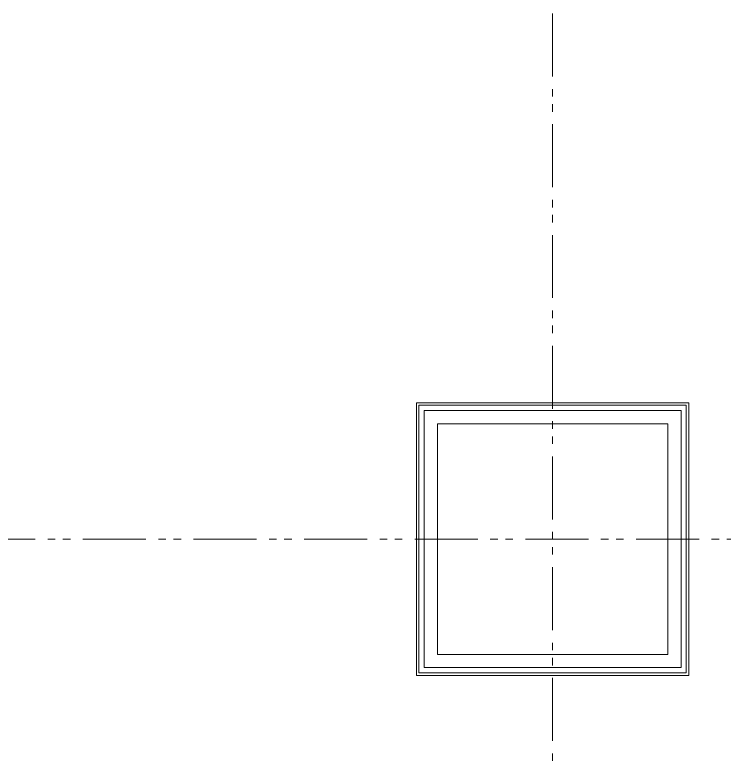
# Model space of a CAD drawing. Units: millimetres at full size. Extents: x -12803 to 120774, y -9413 to 101127.
# Drawn here: x 107991 to 109684, y 11034 to 12801 of the extents above; entities that cross this region are included whole.
import ezdxf

# ---------------------------------------------------------------- set-up
doc = ezdxf.new("R2010")
doc.units = ezdxf.units.MM
doc.header["$LTSCALE"] = 30
doc.linetypes.add('DOUBLE_CHAIN1', pattern=[8.8, 5, -1, 0.6, -0.6, 0.6, -1])
doc.layers.add('0-0_NoName', color=7, linetype='Continuous')
for name, color, linetype, lineweight in [('2-0_通芯', 7, 'DOUBLE_CHAIN1', 15), ('2-1_躯体', 7, 'Continuous', 15), ('2-3_間仕切り', 7, 'Continuous', 15)]:
    doc.layers.add(name, color=color, linetype=linetype, lineweight=lineweight)

# ---------------------------------------------------------------- blocks, each defined once
blk = doc.blocks.new('グループ部品-732')
at = {"layer": '2-0_通芯'}
blk.add_line((74361.66, 11551.41), (120774.36, 11551.41), dxfattribs=at)
at = {"layer": '2-1_躯体'}
for p, q in [((108999.36, 11826.41), (109549.36, 11826.41)), ((108999.36, 11826.41), (108999.36, 11276.41)), ((109549.36, 11826.41), (109549.36, 11276.41)), ((108999.36, 11276.41), (109549.36, 11276.41))]:
    blk.add_line(p, q, dxfattribs=at)
at = {"layer": '2-3_間仕切り'}
for p, q in [((108955.36, 11870.41), (108955.36, 11232.41)), ((108955.36, 11232.41), (109593.36, 11232.41))]:
    blk.add_line(p, q, dxfattribs=at)
for points in [[(108949.36, 11876.41), (109599.36, 11876.41), (109599.36, 11226.41)], [(108949.36, 11876.41), (108949.36, 11226.41), (109599.36, 11226.41)], [(108955.36, 11870.41), (109593.36, 11870.41), (109593.36, 11232.41)], [(108967.86, 11857.91), (109580.86, 11857.91), (109580.86, 11244.91)], [(108967.86, 11857.91), (108967.86, 11244.91), (109580.86, 11244.91)]]:
    blk.add_lwpolyline(points, dxfattribs=at)
blk = doc.blocks.new('グループ部品-763')
at = {"layer": '2-1_躯体'}
for p, q in [((108999.36, 11826.41), (109549.36, 11826.41)), ((108999.36, 11826.41), (108999.36, 11276.41)), ((109549.36, 11826.41), (109549.36, 11276.41)), ((108999.36, 11276.41), (109549.36, 11276.41))]:
    blk.add_line(p, q, dxfattribs=at)

msp = doc.modelspace()

# ---------------------------------------------------------------- linework, layer by layer
at = {"layer": '2-0_通芯'}
msp.add_line((109274.36, 24156.41), (109274.36, 509.49), dxfattribs=at)

# ---------------------------------------------------------------- block references
at = {"layer": '0-0_NoName'}
for name in ['グループ部品-732', 'グループ部品-763']:
    msp.add_blockref(name, (0, 0), dxfattribs=at)

doc.saveas('drawing.dxf')
